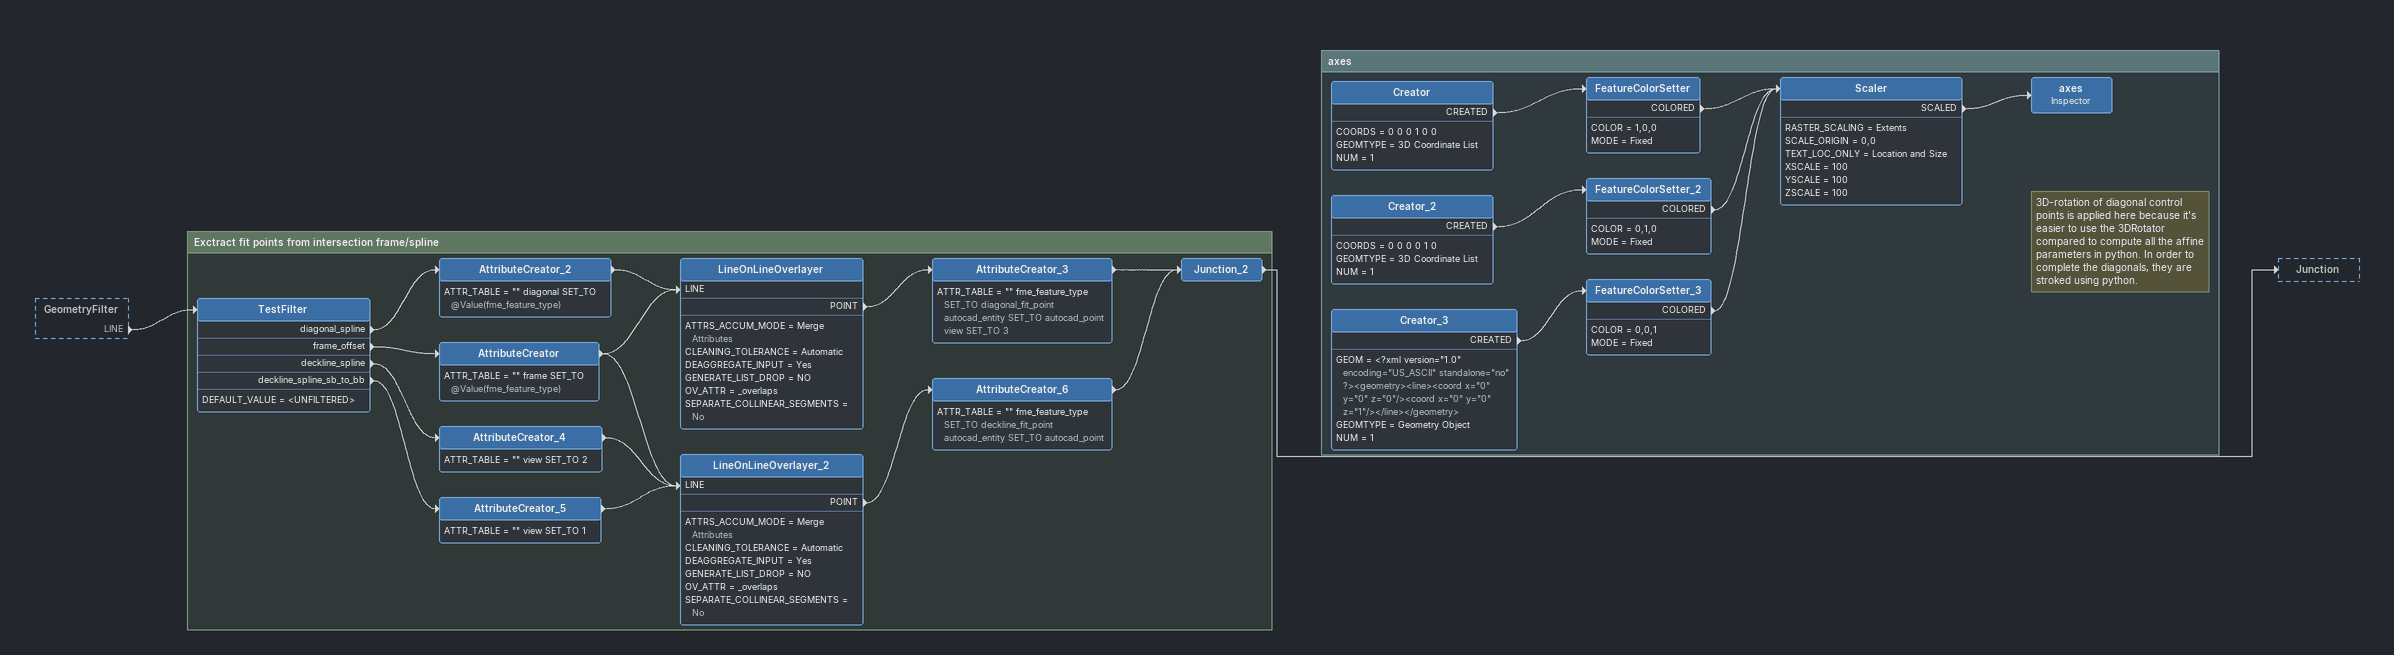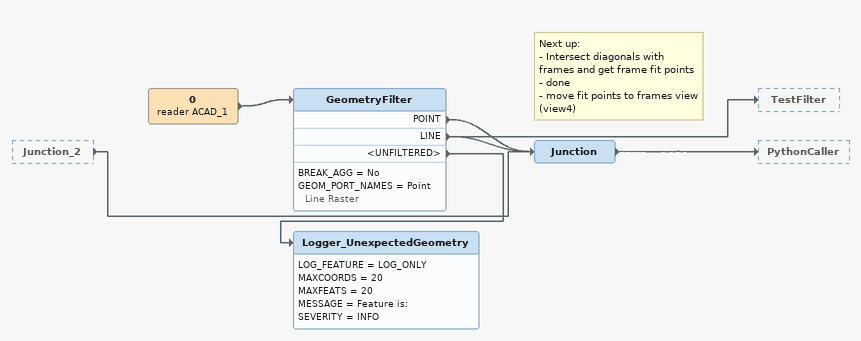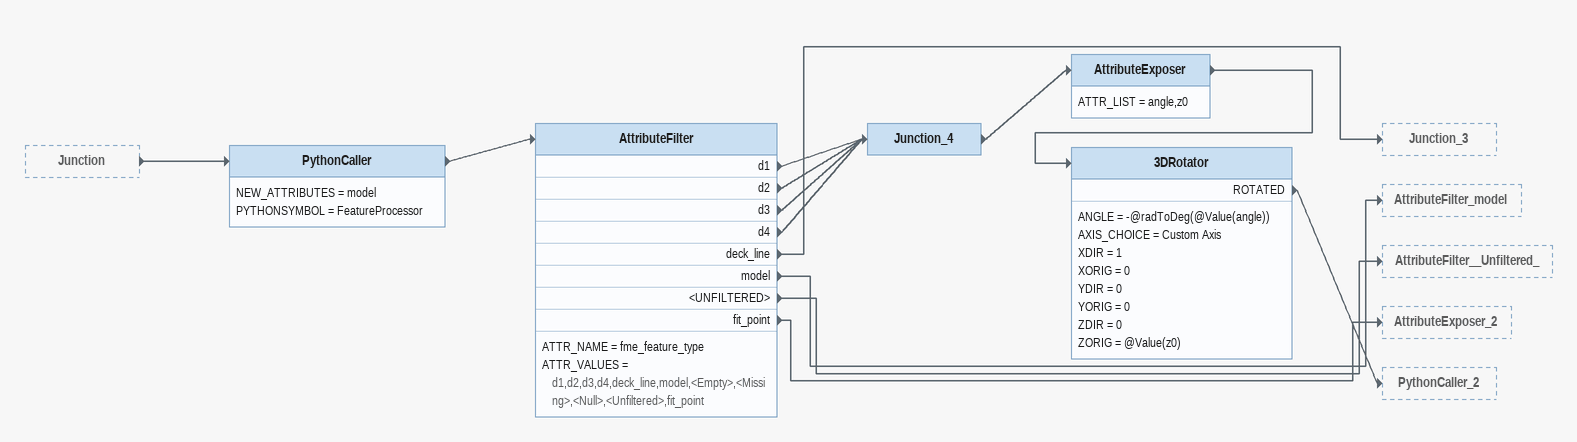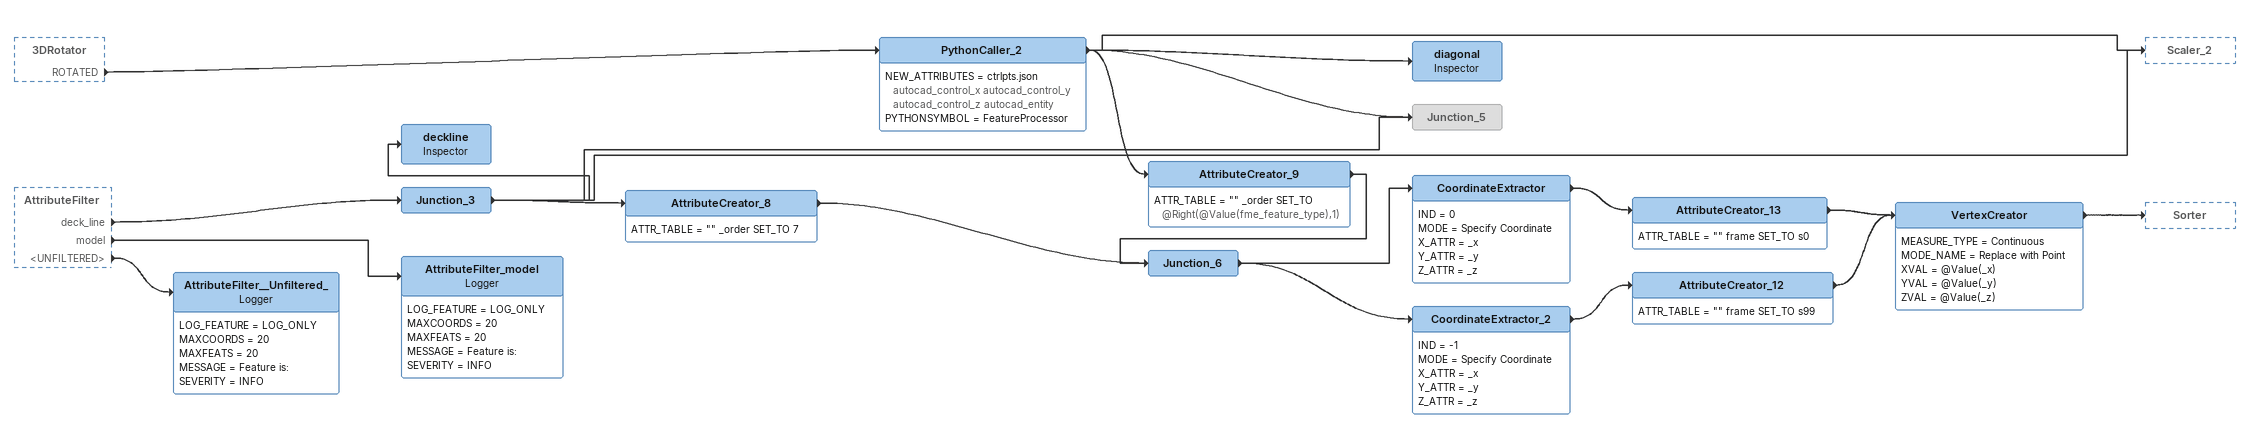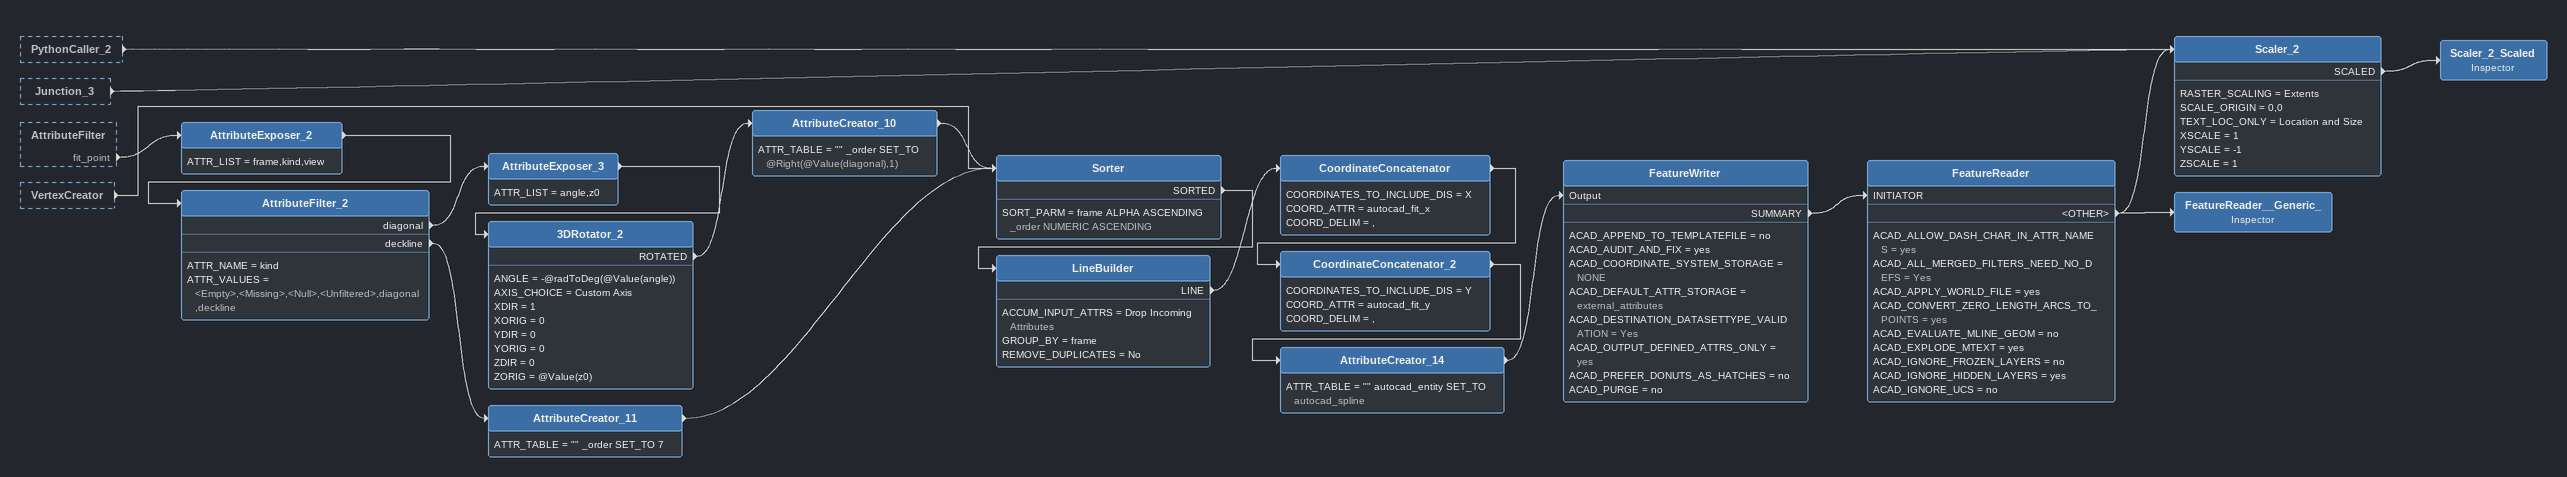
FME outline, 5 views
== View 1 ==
GeometryFilter [outside]
    LINE -> TestFilter

Bookmark: Exctract fit points from intersection frame/spline
TestFilter
    DEFAULT_VALUE = <UNFILTERED>
    diagonal_spline -> AttributeCreator_2
    frame_offset -> AttributeCreator
    deckline_spline -> AttributeCreator_4
    deckline_spline_sb_to_bb -> AttributeCreator_5
AttributeCreator_2
    ATTR_TABLE = "" diagonal SET_TO @Value(fme_feature_type)
    -> LineOnLineOverlayer [LINE]
AttributeCreator
    ATTR_TABLE = "" frame SET_TO @Value(fme_feature_type)
    -> LineOnLineOverlayer [LINE]
    -> LineOnLineOverlayer_2 [LINE]
LineOnLineOverlayer
    ATTRS_ACCUM_MODE = Merge Attributes
    CLEANING_TOLERANCE = Automatic
    DEAGGREGATE_INPUT = Yes
    GENERATE_LIST_DROP = NO
    OV_ATTR = _overlaps
    SEPARATE_COLLINEAR_SEGMENTS = No
    POINT -> AttributeCreator_3
AttributeCreator_3
    ATTR_TABLE = "" fme_feature_type SET_TO diagonal_fit_point  autocad_entity SET_TO autocad_point  view SET_TO 3
    -> Junction_2
AttributeCreator_4
    ATTR_TABLE = "" view SET_TO 2
    -> LineOnLineOverlayer_2 [LINE]
AttributeCreator_5
    ATTR_TABLE = "" view SET_TO 1
    -> LineOnLineOverlayer_2 [LINE]
LineOnLineOverlayer_2
    ATTRS_ACCUM_MODE = Merge Attributes
    CLEANING_TOLERANCE = Automatic
    DEAGGREGATE_INPUT = Yes
    GENERATE_LIST_DROP = NO
    OV_ATTR = _overlaps
    SEPARATE_COLLINEAR_SEGMENTS = No
    POINT -> AttributeCreator_6
AttributeCreator_6
    ATTR_TABLE = "" fme_feature_type SET_TO deckline_fit_point  autocad_entity SET_TO autocad_point
    -> Junction_2
Junction_2
    -> Junction

Bookmark: axes
Creator
    COORDS = 0 0 0 1 0 0
    GEOMTYPE = 3D Coordinate List
    NUM = 1
    CREATED -> FeatureColorSetter
FeatureColorSetter
    COLOR = 1,0,0
    MODE = Fixed
    COLORED -> Scaler
Creator_2
    COORDS = 0 0 0 0 1 0
    GEOMTYPE = 3D Coordinate List
    NUM = 1
    CREATED -> FeatureColorSetter_2
FeatureColorSetter_2
    COLOR = 0,1,0
    MODE = Fixed
    COLORED -> Scaler
Creator_3
    GEOM = <?xml version="1.0" encoding="US_ASCII" standalone="no" ?><geometry><line><coord x="0" y="0" z="0"/><coord x="0" y="0" z="1"/></line></geometry>
    GEOMTYPE = Geometry Object
    NUM = 1
    CREATED -> FeatureColorSetter_3
FeatureColorSetter_3
    COLOR = 0,0,1
    MODE = Fixed
    COLORED -> Scaler
Scaler
    RASTER_SCALING = Extents
    SCALE_ORIGIN = 0,0
    TEXT_LOC_ONLY = Location and Size
    XSCALE = 100
    YSCALE = 100
    ZSCALE = 100
    SCALED -> axes
Note: 3D-rotation of diagonal control points is applied here because it's easier to use the 3DRotator compared to compute all the affine parameters in python. In order to complete the diagonals, they are stroked using python.
axes: Inspector

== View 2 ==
Junction_2 [outside]
    -> Junction
0 (reader ACAD_1)
    -> GeometryFilter
GeometryFilter
    BREAK_AGG = No
    GEOM_PORT_NAMES = Point Line Raster
    POINT -> Junction
    LINE -> Junction
    LINE -> TestFilter
    <UNFILTERED> -> Logger_UnexpectedGeometry
Logger_UnexpectedGeometry
    LOG_FEATURE = LOG_ONLY
    MAXCOORDS = 20
    MAXFEATS = 20
    MESSAGE = Feature is:
    SEVERITY = INFO
Note: Next up: / - Intersect diagonals with frames and get frame fit points - done / - move fit points to frames view (view4)
Junction
    -> PythonCaller

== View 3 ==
Junction [outside]
    -> PythonCaller
PythonCaller
    NEW_ATTRIBUTES = model
    PYTHONSYMBOL = FeatureProcessor
    -> AttributeFilter
AttributeFilter
    ATTR_NAME = fme_feature_type
    ATTR_VALUES = d1,d2,d3,d4,deck_line,model,<Empty>,<Missing>,<Null>,<Unfiltered>,fit_point
    d1 -> Junction_4
    d2 -> Junction_4
    d3 -> Junction_4
    d4 -> Junction_4
    deck_line -> Junction_3
    model -> AttributeFilter_model
    <UNFILTERED> -> AttributeFilter__Unfiltered_
    fit_point -> AttributeExposer_2
Junction_4
    -> AttributeExposer
AttributeExposer
    ATTR_LIST = angle,z0
    -> 3DRotator
3DRotator
    ANGLE = -@radToDeg(@Value(angle))
    AXIS_CHOICE = Custom Axis
    XDIR = 1
    XORIG = 0
    YDIR = 0
    YORIG = 0
    ZDIR = 0
    ZORIG = @Value(z0)
    ROTATED -> PythonCaller_2

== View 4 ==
3DRotator [outside]
    ROTATED -> PythonCaller_2
AttributeFilter [outside]
    deck_line -> Junction_3
    model -> AttributeFilter_model
    <UNFILTERED> -> AttributeFilter__Unfiltered_
PythonCaller_2
    NEW_ATTRIBUTES = ctrlpts.json autocad_control_x autocad_control_y autocad_control_z autocad_entity
    PYTHONSYMBOL = FeatureProcessor
    -> Junction_5
    -> AttributeCreator_9
    -> diagonal
    -> Scaler_2
diagonal: Inspector
AttributeCreator_9
    ATTR_TABLE = "" _order SET_TO @Right(@Value(fme_feature_type),1)
    -> Junction_6
Junction_3
    -> Junction_5
    -> AttributeCreator_8
    -> deckline
    -> Scaler_2
Junction_5 [off]
deckline: Inspector
AttributeCreator_8
    ATTR_TABLE = "" _order SET_TO 7
    -> Junction_6
Junction_6
    -> CoordinateExtractor_2
    -> CoordinateExtractor
CoordinateExtractor
    IND = 0
    MODE = Specify Coordinate
    X_ATTR = _x
    Y_ATTR = _y
    Z_ATTR = _z
    -> AttributeCreator_13
AttributeCreator_13
    ATTR_TABLE = "" frame SET_TO s0
    -> VertexCreator
CoordinateExtractor_2
    IND = -1
    MODE = Specify Coordinate
    X_ATTR = _x
    Y_ATTR = _y
    Z_ATTR = _z
    -> AttributeCreator_12
AttributeCreator_12
    ATTR_TABLE = "" frame SET_TO s99
    -> VertexCreator
VertexCreator
    MEASURE_TYPE = Continuous
    MODE_NAME = Replace with Point
    XVAL = @Value(_x)
    YVAL = @Value(_y)
    ZVAL = @Value(_z)
    -> Sorter
AttributeFilter_model: Logger
    LOG_FEATURE = LOG_ONLY
    MAXCOORDS = 20
    MAXFEATS = 20
    MESSAGE = Feature is:
    SEVERITY = INFO
AttributeFilter__Unfiltered_: Logger
    LOG_FEATURE = LOG_ONLY
    MAXCOORDS = 20
    MAXFEATS = 20
    MESSAGE = Feature is:
    SEVERITY = INFO

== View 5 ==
PythonCaller_2 [outside]
    -> Scaler_2
Junction_3 [outside]
    -> Scaler_2
AttributeFilter [outside]
    fit_point -> AttributeExposer_2
VertexCreator [outside]
    -> Sorter
AttributeExposer_2
    ATTR_LIST = frame,kind,view
    -> AttributeFilter_2
AttributeFilter_2
    ATTR_NAME = kind
    ATTR_VALUES = <Empty>,<Missing>,<Null>,<Unfiltered>,diagonal,deckline
    diagonal -> AttributeExposer_3
    deckline -> AttributeCreator_11
AttributeExposer_3
    ATTR_LIST = angle,z0
    -> 3DRotator_2
3DRotator_2
    ANGLE = -@radToDeg(@Value(angle))
    AXIS_CHOICE = Custom Axis
    XDIR = 1
    XORIG = 0
    YDIR = 0
    YORIG = 0
    ZDIR = 0
    ZORIG = @Value(z0)
    ROTATED -> AttributeCreator_10
AttributeCreator_10
    ATTR_TABLE = "" _order SET_TO @Right(@Value(diagonal),1)
    -> Sorter
AttributeCreator_11
    ATTR_TABLE = "" _order SET_TO 7
    -> Sorter
Sorter
    SORT_PARM = frame ALPHA ASCENDING _order NUMERIC ASCENDING
    SORTED -> LineBuilder
LineBuilder
    ACCUM_INPUT_ATTRS = Drop Incoming Attributes
    GROUP_BY = frame
    REMOVE_DUPLICATES = No
    LINE -> CoordinateConcatenator
CoordinateConcatenator
    COORDINATES_TO_INCLUDE_DIS = X
    COORD_ATTR = autocad_fit_x
    COORD_DELIM = ,
    -> CoordinateConcatenator_2
CoordinateConcatenator_2
    COORDINATES_TO_INCLUDE_DIS = Y
    COORD_ATTR = autocad_fit_y
    COORD_DELIM = ,
    -> AttributeCreator_14
AttributeCreator_14
    ATTR_TABLE = "" autocad_entity SET_TO autocad_spline
    -> FeatureWriter [Output]
FeatureWriter
    ACAD_APPEND_TO_TEMPLATEFILE = no
    ACAD_AUDIT_AND_FIX = yes
    ACAD_COORDINATE_SYSTEM_STORAGE = NONE
    ACAD_DEFAULT_ATTR_STORAGE = external_attributes
    ACAD_DESTINATION_DATASETTYPE_VALIDATION = Yes
    ACAD_OUTPUT_DEFINED_ATTRS_ONLY = yes
    ACAD_PREFER_DONUTS_AS_HATCHES = no
    ACAD_PURGE = no
    SUMMARY -> FeatureReader [INITIATOR]
FeatureReader
    ACAD_ALLOW_DASH_CHAR_IN_ATTR_NAMES = yes
    ACAD_ALL_MERGED_FILTERS_NEED_NO_DEFS = Yes
    ACAD_APPLY_WORLD_FILE = yes
    ACAD_CONVERT_ZERO_LENGTH_ARCS_TO_POINTS = yes
    ACAD_EVALUATE_MLINE_GEOM = no
    ACAD_EXPLODE_MTEXT = yes
    ACAD_IGNORE_FROZEN_LAYERS = no
    ACAD_IGNORE_HIDDEN_LAYERS = yes
    ACAD_IGNORE_UCS = no
    <OTHER> -> FeatureReader__Generic_
    <OTHER> -> Scaler_2
Scaler_2
    RASTER_SCALING = Extents
    SCALE_ORIGIN = 0,0
    TEXT_LOC_ONLY = Location and Size
    XSCALE = 1
    YSCALE = -1
    ZSCALE = 1
    SCALED -> Scaler_2_Scaled
Scaler_2_Scaled: Inspector
FeatureReader__Generic_: Inspector
